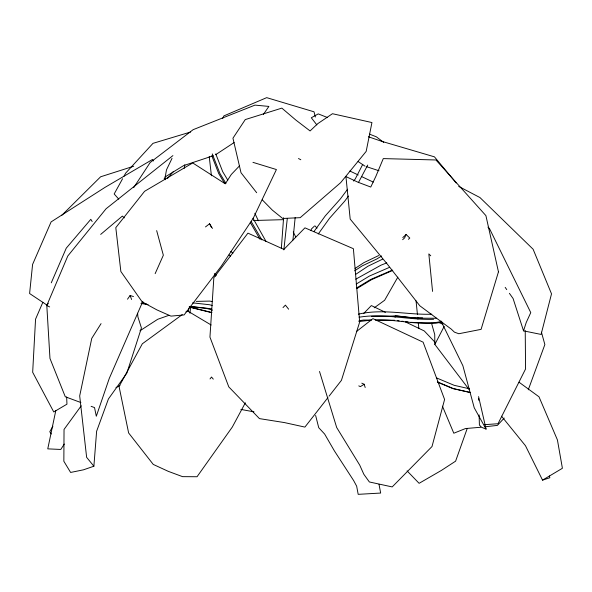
<?xml version="1.0" encoding="UTF-8"?>
<svg xmlns="http://www.w3.org/2000/svg" width="592" height="592" viewBox="0 0 592 592"><rect width="100%" height="100%" fill="white"/><g stroke="black" fill="none" stroke-linecap="round" stroke-linejoin="round"><path stroke-width="0.89" d="M283.598 217.708L281.333 248.514M81.208 405.838L64.04 429.437L63.847 461.257L70.611 472.446L83.45 469.826L93.884 466.222L96.614 431.294L108.417 398.971L126.296 373.944M283.842 249.898L287.305 218.404M292.951 239.975L295.156 217.59M189.951 313.249L190.617 306.996M184.223 168.343L184.808 164.709M164.791 179.435L166.485 169.86L172.02 158.367M188.219 311.74L188.841 308.291M55.789 410.656L47.76 448.862L60.791 449.454L64.299 444.052M310.992 230.658L311.488 228.919L314.123 226.388M458.719 186.428L479.957 197.55L533.118 249.247L551.515 293.861L541.088 334.428L523.535 330.854L526.199 322.588L530.765 312.606L489.377 228.371L487.956 227.187M126.821 373.204L141.421 327.938L137.899 316.853L137.603 313.235M467.229 428.46L455.611 461.153L441.44 470.396L419.106 483.324L407.096 470.892M528.271 389.817L544.862 344.566L541.436 332.171M408.465 239.309L409.775 238.051L406.09 234.476L404.654 237.821L402.649 239.701M42.868 302.26L35.557 319.162L32.671 372.272L53.754 411.958L66.948 404.181L66.659 396.966M51.275 282.813L66.26 248.159L90.813 219.314L92.174 221.541M142.864 301.291L109.231 378.517L96.311 416.25L94.528 407.585L91.116 406.327M155.156 273.645L163.348 255.219L156.665 230.614M222.71 118.4L223.872 115.899L266.689 97.65L314.012 111.807L315.395 117.024M469.138 389.551L434.839 344.411L444.2 326.377M367.706 165.072L358.36 182.691M362.755 164.347L355.296 178.858L353.646 181.078M245.347 402.804L232.323 427.024L197.04 476.738L182.551 476.649L168.291 471.35L153.261 464.424L128.627 432.952L119.059 386.517L142.324 343.797L182.24 314.626M122.581 178.725L114.175 193.976L118.763 199.149M123.906 176.32L125.674 173.108L152.995 143.345L190.52 132.046M52.888 426.24L49.772 431.738L51.23 434.01M397.839 277.13L384.637 300.262L374.233 307.81M101.054 323.639L91.753 338.38L79.691 395.907L86.632 457.327L93.884 466.222M48.285 303.259L46.805 305.598L49.972 358.441L65.283 396.758L80.889 402.553M133.681 187.649L150.153 162.541L193.17 129.655L254.982 105.117L268.886 106.419L263.351 114.441M127.502 299.204L130.092 295.504L133.474 296.562M318.259 234.003L329.485 218.33L344.648 201.228L348.488 196.041M313.945 231.62L325.223 215.954L340.43 198.868L347.593 189.233M327.946 397.609L304.902 427.098L284.426 422.577L259.444 418.611L228.786 386.879L209.945 337.114L213.845 277.715L247.944 233.137L283.916 249.38L304.939 227.839L353.387 248.699L359.67 322.055L341.429 380.345L329.071 396.174M210.019 378.939L211.514 377.037L213.29 379.139M167.521 178.436L173.204 171.717M504.236 418.07L497.376 425.396L485.107 426.773M239.486 165.886L231.309 174.455L225.286 183.823L192.726 162.948L144.589 191.305L115.803 227.639L120.857 271.513L142.147 301.853L156.961 309.919L170.977 316.121L184.112 314.922L221.364 266.06L253.309 218.13L276.412 169.541L252.954 162.349M363.784 313.39L371.354 305.576L385.414 312.317M283.02 307.581L285.411 305.132L288.63 309.194M61.479 215.636L100.61 176.793L133.688 166.234M402.789 237.614L406.09 234.476M100.677 234.41L122.359 216.095L124.342 217.908M356.369 331.616L372.916 318.637L423.117 342.176L444.592 399.467L432.005 446.538L392.2 486.92L369.356 481.962L363.851 474.303L359.721 465.12L336.685 427.513L319.517 371.473M205.483 226.928L209.553 223.776L212.476 228.416M172.901 155.615L106.079 208.761L67.799 256.003L46.783 305.509L49.647 306.93M355.792 279.18L380.989 265.172L386.761 262.885M185.94 311.925L187.412 310.844L211.152 325.001M355.762 274.325L368.017 266.185L382.617 259.148M215.68 154.69L234.136 142.531M355.052 268.457L363.962 262.589L378.688 255.559M354.645 270.803L362.141 265.919L376.993 258.889L381.692 255.959M139.949 330.787L157.709 319.288L168.957 315.314M365.19 387.479L364.161 384.275L360.373 386.62L358.774 385.88M164.872 177.112L183.579 165.627L213.172 155.77M356.155 284.101L369.364 276.079L389.551 267.325M356.436 288.075L370.459 279.572L392.355 270.093M357.013 288.496L371.746 279.55L392.748 270.426M115.973 387.671L119.932 385.407M501.535 416.198L525.467 445.724L542.538 480.134L562.4 468.279L557.42 439.93L538.994 396.795L519.058 382.232M542.538 480.134L549.827 477.744L549.376 475.953M441.817 322.129L435.645 323.247L410.67 322.329M441.743 321.367C419.721 326.68 397.454 318.77 375.261 320.072M358.36 314.174C382.639 308.454 407.289 315.003 431.768 314.219M359.174 317.208C384.001 313.042 408.732 320.183 433.618 319.288M358.826 321.589L370.496 320.191M358.989 320.738L363.532 320.035L371.65 320.057M480.719 427.261L465.467 428.556L453.805 433.226L442.439 406.186M484.73 424.656L498.02 423.724L525.57 368.964L525.23 330.647M253.568 220.513L283.627 219.654M196.248 301.395L209.686 301.091L212.395 301.535M371.362 316.357L397.528 315.973L416.627 318.17L436.593 318.259M376.756 320.213L394.642 320.257M422.584 317.919L412.506 317.867L395.064 315.869M147.993 304.658L140.955 303.452M192.659 302.86L209.605 304.747L212.173 305.487M190.017 306.375L211.536 308.78M189.714 306.53L206.564 308.417L212.528 310.141M397.313 320.605L399.097 320.834M401.768 321.182L403.552 321.412M406.216 321.759L407.999 321.989M253.998 411.84L240.87 409.427M469.367 388.774L454.175 385.311L436.385 377.859M470.499 392.518L453.546 388.648L437.458 381.907M470.551 392.607L452.665 388.522L437.399 382.136M189.736 306.989L211.973 312.517M189.077 307.056L211.233 312.576M141.806 302.69L147.763 304.554M366.788 166.766L379.013 170.762M368.35 136.752L381.448 141.236L434.447 156.85L456.143 182.95M327.642 117.593L318.237 113.886L311.311 117.771L316.838 124.905M369.534 134.14L376.379 136.833L383.72 142.398M478.573 396.603L486.062 429.089L481.651 427.328L479.409 425.034L479.113 414.94M438.716 322.477L442.905 324.246M361.801 383.172L364.161 384.275M349.872 171.029L358.219 174.98M361.564 176.557L373.256 182.092M393.68 316.283L395.338 317.075M405.254 321.833L424.272 330.95L434.957 342.191M298.479 158.53L300.803 159.751M47.271 305.294L29.6 293.521L32.59 264.424L51.104 221.911L104.991 187.383L152.514 159.463L153.454 160.965M358.13 161.557L365.042 166.189M214.348 273.6L216.457 275.258M214.282 275.051L215.688 276.153M230.828 251.467L232.922 253.147M229.082 254.974L230.443 256.092M430.739 255.796L428.83 253.909L432.56 291.405M262.278 199.859L272.387 210.16L282.687 218.478L300.196 217.664L340.615 182.691L366.174 151.389L371.939 122.544L332.46 113.716L317.697 123.706L310.082 130.943L295.904 120.095L281.844 108.121L245.258 119.584L232.945 138.202L241.003 172.716L256.676 192.718M314.781 225.759L317.068 228.127M164.169 178.259L165.264 179.724M505.183 287.394L506.759 289.621M509.401 293.329L513.086 298.516L523.535 330.854M225.907 183.342L219.891 173.36L212.269 153.898M227.787 180.131L222.71 171.68L215.777 153.913M224.686 183.505L218.7 173.515L211.788 155.74M252.976 218.219L266.082 241.551M251.149 221.482L261.842 239.871M250.283 222.459L259.999 239.249M486.062 429.089L474.229 407.784L462.877 365.715L440.996 321.027M209.553 223.776L211.388 227.298M293.269 231.938L295.674 236.889M254.834 213.268L258.371 220.742M130.092 295.504L131.609 299.5M431.561 323.284L434.728 334.561L434.839 344.411M315.625 415.443L318.725 427.676L324.638 434.054L334.384 450.867L353.624 480.541L356.658 486.18L358.19 494.342L380.656 493.055L379.006 484.286M209.228 156.577L211.418 175.78M416.043 300.832L417.449 314.552M417.73 317.29L417.915 319.125M418.292 322.781L418.855 328.264M478.625 398.438L478.676 400.266M498.457 271.854L481.089 329.359L458.815 333.74L454.434 332.149L451.245 329.108L419.802 305.775L387.501 264.38L350.19 219.084L345.935 176.594L358.012 182.232L370.755 187.042L375.824 176.453L383.283 158.597L435.941 159.973L485.906 215.621L498.457 271.854"/></g></svg>
